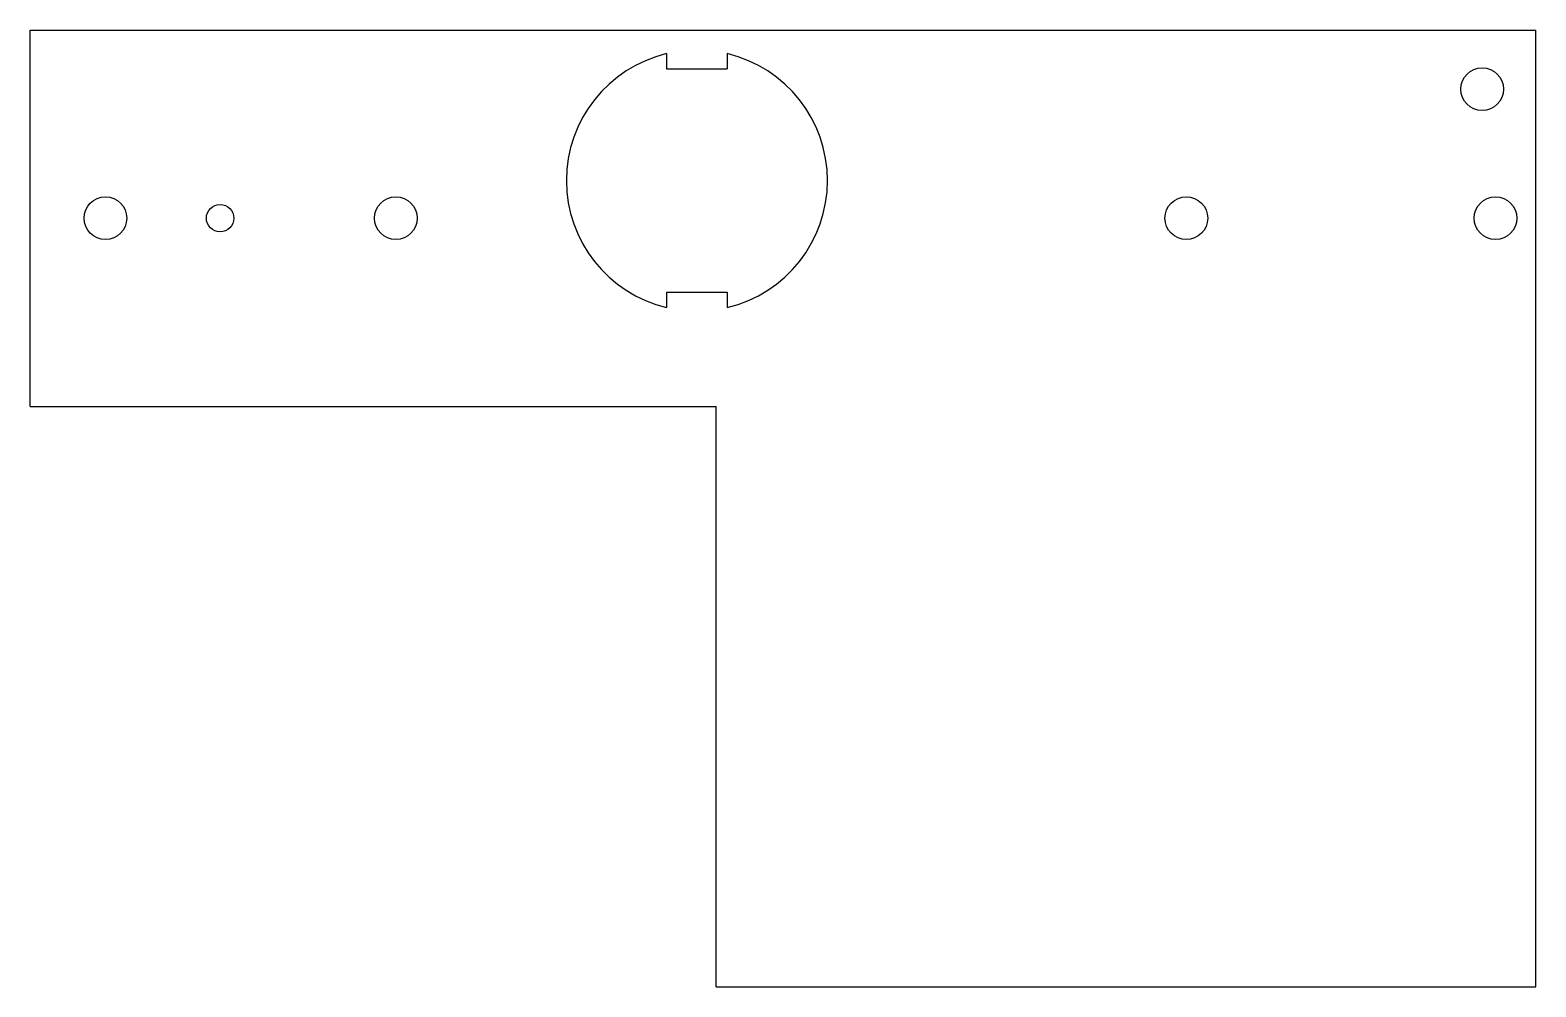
# Model space of a CAD drawing. Header units: millimetres. Extents: x 0 to 280, y -108 to 70.
import ezdxf

# ---------------------------------------------------------------- set-up
doc = ezdxf.new("R2010")
doc.units = ezdxf.units.MM

msp = doc.modelspace()

# ---------------------------------------------------------------- linework, layer by layer
at = {"color": 7, "linetype": 'Continuous', "lineweight": 25}
for p, q in [((0, 70), (280, 70)), ((0, 0), (0, 70)), ((280, -108), (280, 70)), ((118.36, 65.62), (118.36, 62.78)), ((129.64, 65.62), (129.64, 62.78)), ((118.36, 62.78), (129.64, 62.78)), ((118.36, 21.22), (129.64, 21.22)), ((118.36, 21.22), (118.36, 18.38)), ((129.64, 21.22), (129.64, 18.38)), ((0, 0), (127.6, 0)), ((127.6, -108), (127.6, 0)), ((127.6, -108), (280, -108))]:
    msp.add_line(p, q, dxfattribs=at)
for centre, radius in [((270, 59), 3.97), ((14, 35), 3.97), ((35.32, 35), 2.55), ((68, 35), 3.97), ((215, 35), 3.97), ((272.5, 35), 3.97)]:
    msp.add_circle(centre, radius, dxfattribs=at)
for start, end in [(103.4302, 256.5698), (283.4302, 76.5698)]:
    msp.add_arc((124, 42), 24.28, start, end, dxfattribs=at)

doc.saveas('drawing.dxf')
